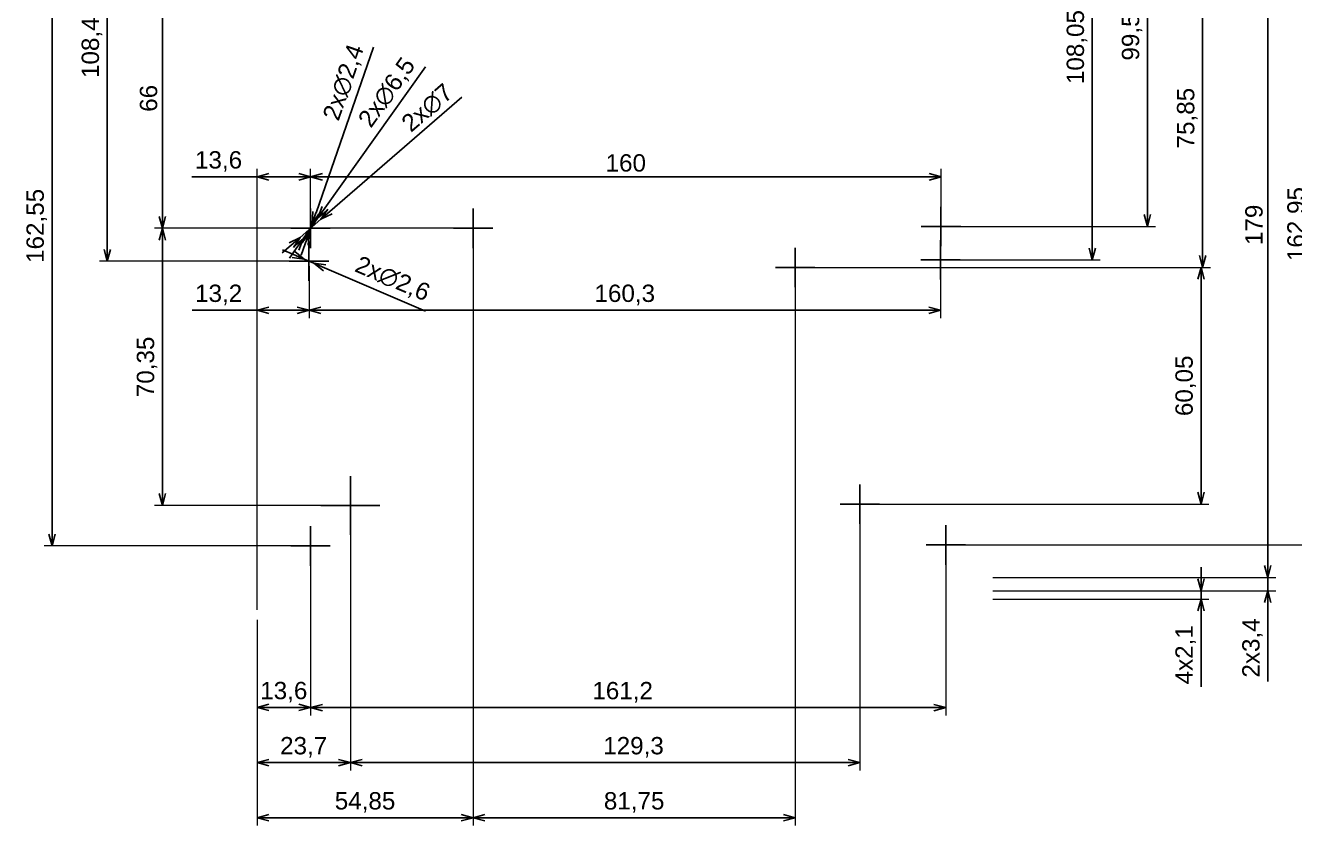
# Paper-space layout 'Base' of a CAD drawing. Header units: millimetres. Extents: x 0 to 413, y 1 to 290.
# Drawn here: x 112.3 to 273.3, y 98.4 to 200 of the extents above; entities that cross this region are included whole.
import ezdxf

# ---------------------------------------------------------------- set-up
doc = ezdxf.new("R2010")
doc.units = ezdxf.units.MM
doc.linetypes.add('AM_ISO08W050x2', pattern=[9, 6, -0.75, 1.5, -0.75])
doc.layers.add('MD_Annotation', color=7, linetype='Continuous', lineweight=25)
doc.styles.get("Standard").update_dxf_attribs({"font": 'arial.ttf'})
doc.dimstyles.new('ISO-25', dxfattribs={"dimtxt": 2.2, "dimasz": 1.5, "dimexe": 1, "dimexo": 0.625, "dimtad": 1, "dimrnd": 0.05, "dimtxsty": 'Standard', "dimblk": 'OPEN30', "dimcen": 2.5, "dimadec": 0, "dimazin": 0, "dimtfac": 1, "dimtmove": 0, "dimatfit": 3, "dimfxl": 1, "dimlwe": 18, "dimarcsym": 0})

# ---------------------------------------------------------------- blocks, each defined once
blk = doc.blocks.new('_Open30')
at = {"color": 0, "linetype": 'ByBlock', "lineweight": -2}
for p, q in [((-1, 0.27), (0, 0)), ((0, 0), (-1, -0.27)), ((0, 0), (-1, 0))]:
    blk.add_line(p, q, dxfattribs=at)
blk = doc.blocks.new('*D81')
at = {"layer": 'Defpoints', "color": 0, "transparency": 16777216}
for p in [(228.9, 215.5), (229.05, 134.02), (275.65, 134.02)]:
    blk.add_point(p, dxfattribs=at)
at = {"layer": 'MD_Annotation', "color": 0, "lineweight": 18, "transparency": 16777216}
for p, q in [((229.52, 215.5), (256.5, 215.5)), ((263.52, 215.5), (276.65, 215.5)), ((229.67, 134.02), (276.65, 134.02))]:
    blk.add_line(p, q, dxfattribs=at)
at = {"layer": 'MD_Annotation', "color": 0, "lineweight": -2, "transparency": 16777216}
blk.add_line((275.65, 214), (275.65, 135.52), dxfattribs=at)
at = {"layer": 'MD_Annotation', "color": 0, "lineweight": -2, "transparency": 16777216, "xscale": 1.5, "yscale": 1.5, "zscale": 1.5}
for p, rotation in [((275.65, 215.5), 90), ((275.65, 134.02), 270)]:
    blk.add_blockref('_Open30', p, dxfattribs=dict(at, rotation=rotation))
at = {"layer": 'MD_Annotation', "color": 0, "transparency": 16777216, "insert": (273.7, 174.76), "char_height": 2.2, "attachment_point": 5, "rotation": 90}
blk.add_mtext('162,95', dxfattribs=at)
blk = doc.blocks.new('*D86')
at = {"layer": 'Defpoints', "color": 0, "transparency": 16777216}
for p in [(148.45, 133.9), (229.05, 134.02), (229.05, 113.38)]:
    blk.add_point(p, dxfattribs=at)
at = {"layer": 'MD_Annotation', "color": 0, "lineweight": 18, "transparency": 16777216}
for p, q in [((148.45, 133.27), (148.45, 112.38)), ((229.05, 133.4), (229.05, 112.38))]:
    blk.add_line(p, q, dxfattribs=at)
at = {"layer": 'MD_Annotation', "color": 0, "lineweight": -2, "transparency": 16777216}
blk.add_line((149.95, 113.38), (227.55, 113.38), dxfattribs=at)
at = {"layer": 'MD_Annotation', "color": 0, "lineweight": -2, "transparency": 16777216, "xscale": 1.5, "yscale": 1.5, "zscale": 1.5, "rotation": 180}
blk.add_blockref('_Open30', (148.45, 113.38), dxfattribs=at)
at = {"layer": 'MD_Annotation', "color": 0, "lineweight": -2, "transparency": 16777216, "xscale": 1.5, "yscale": 1.5, "zscale": 1.5}
blk.add_blockref('_Open30', (229.05, 113.38), dxfattribs=at)
at = {"layer": 'MD_Annotation', "color": 0, "transparency": 16777216, "insert": (188.05, 115.33), "char_height": 2.2, "attachment_point": 5}
blk.add_mtext('161,2', dxfattribs=at)
blk = doc.blocks.new('*D93')
at = {"layer": 'Defpoints', "color": 0, "transparency": 16777216}
for p in [(153.32, 207.22), (129.65, 174.22), (169.07, 174.22)]:
    blk.add_point(p, dxfattribs=at)
at = {"layer": 'MD_Annotation', "color": 0, "lineweight": 18, "transparency": 16777216}
for p, q in [((152.7, 207.22), (128.65, 207.22)), ((168.45, 174.22), (128.65, 174.22))]:
    blk.add_line(p, q, dxfattribs=at)
at = {"layer": 'MD_Annotation', "color": 0, "lineweight": -2, "transparency": 16777216}
blk.add_line((129.65, 205.72), (129.65, 175.72), dxfattribs=at)
at = {"layer": 'MD_Annotation', "color": 0, "lineweight": -2, "transparency": 16777216, "xscale": 1.5, "yscale": 1.5, "zscale": 1.5}
for p, rotation in [((129.65, 207.22), 90), ((129.65, 174.22), 270)]:
    blk.add_blockref('_Open30', p, dxfattribs=dict(at, rotation=rotation))
at = {"layer": 'MD_Annotation', "color": 0, "transparency": 16777216, "insert": (127.9, 190.72), "char_height": 2.2, "attachment_point": 5, "rotation": 90}
blk.add_mtext('66', dxfattribs=at)
blk = doc.blocks.new('*D94')
at = {"layer": 'Defpoints', "color": 0, "transparency": 16777216}
for p in [(169.07, 174.22), (129.65, 139.05), (153.5, 139.05)]:
    blk.add_point(p, dxfattribs=at)
at = {"layer": 'MD_Annotation', "color": 0, "lineweight": 18, "transparency": 16777216}
for p, q in [((168.45, 174.22), (128.65, 174.22)), ((152.87, 139.05), (128.65, 139.05))]:
    blk.add_line(p, q, dxfattribs=at)
at = {"layer": 'MD_Annotation', "color": 0, "lineweight": -2, "transparency": 16777216}
blk.add_line((129.65, 172.72), (129.65, 140.55), dxfattribs=at)
at = {"layer": 'MD_Annotation', "color": 0, "lineweight": -2, "transparency": 16777216, "xscale": 1.5, "yscale": 1.5, "zscale": 1.5}
for p, rotation in [((129.65, 174.22), 90), ((129.65, 139.05), 270)]:
    blk.add_blockref('_Open30', p, dxfattribs=dict(at, rotation=rotation))
at = {"layer": 'MD_Annotation', "color": 0, "transparency": 16777216, "insert": (127.7, 156.63), "char_height": 2.2, "attachment_point": 5, "rotation": 90}
blk.add_mtext('70,35', dxfattribs=at)
blk = doc.blocks.new('*D96')
at = {"layer": 'Defpoints', "color": 0, "transparency": 16777216}
for p in [(218.15, 207.17), (209.95, 169.25), (261.65, 169.25)]:
    blk.add_point(p, dxfattribs=at)
at = {"layer": 'MD_Annotation', "color": 0, "lineweight": 18, "transparency": 16777216}
for p, q in [((218.77, 207.17), (262.65, 207.17)), ((210.57, 169.25), (262.65, 169.25))]:
    blk.add_line(p, q, dxfattribs=at)
at = {"layer": 'MD_Annotation', "color": 0, "lineweight": -2, "transparency": 16777216}
blk.add_line((261.65, 205.67), (261.65, 170.75), dxfattribs=at)
at = {"layer": 'MD_Annotation', "color": 0, "lineweight": -2, "transparency": 16777216, "xscale": 1.5, "yscale": 1.5, "zscale": 1.5}
for p, rotation in [((261.65, 207.17), 90), ((261.65, 169.25), 270)]:
    blk.add_blockref('_Open30', p, dxfattribs=dict(at, rotation=rotation))
at = {"layer": 'MD_Annotation', "color": 0, "transparency": 16777216, "insert": (259.7, 188.21), "char_height": 2.2, "attachment_point": 5, "rotation": 90}
blk.add_mtext('75,85', dxfattribs=at)
blk = doc.blocks.new('*D97')
at = {"layer": 'Defpoints', "color": 0, "transparency": 16777216}
for p in [(209.95, 169.25), (218.15, 139.22), (261.45, 139.22)]:
    blk.add_point(p, dxfattribs=at)
at = {"layer": 'MD_Annotation', "color": 0, "lineweight": 18, "transparency": 16777216}
for p, q in [((210.57, 169.25), (262.45, 169.25)), ((218.77, 139.22), (262.45, 139.22))]:
    blk.add_line(p, q, dxfattribs=at)
at = {"layer": 'MD_Annotation', "color": 0, "lineweight": -2, "transparency": 16777216}
blk.add_line((261.45, 167.75), (261.45, 140.72), dxfattribs=at)
at = {"layer": 'MD_Annotation', "color": 0, "lineweight": -2, "transparency": 16777216, "xscale": 1.5, "yscale": 1.5, "zscale": 1.5}
for p, rotation in [((261.45, 169.25), 90), ((261.45, 139.22), 270)]:
    blk.add_blockref('_Open30', p, dxfattribs=dict(at, rotation=rotation))
at = {"layer": 'MD_Annotation', "color": 0, "transparency": 16777216, "insert": (259.5, 154.23), "char_height": 2.2, "attachment_point": 5, "rotation": 90}
blk.add_mtext('60,05', dxfattribs=at)
blk = doc.blocks.new('*D100')
at = {"layer": 'Defpoints', "color": 0, "transparency": 16777216}
for p in [(153.5, 139.05), (141.65, 125.15), (153.5, 106.4)]:
    blk.add_point(p, dxfattribs=at)
at = {"layer": 'MD_Annotation', "color": 0, "lineweight": 18, "transparency": 16777216}
for p, q in [((153.5, 138.42), (153.5, 105.4)), ((141.65, 124.52), (141.65, 105.4))]:
    blk.add_line(p, q, dxfattribs=at)
at = {"layer": 'MD_Annotation', "color": 0, "lineweight": -2, "transparency": 16777216}
blk.add_line((143.15, 106.4), (152, 106.4), dxfattribs=at)
at = {"layer": 'MD_Annotation', "color": 0, "lineweight": -2, "transparency": 16777216, "xscale": 1.5, "yscale": 1.5, "zscale": 1.5, "rotation": 180}
blk.add_blockref('_Open30', (141.65, 106.4), dxfattribs=at)
at = {"layer": 'MD_Annotation', "color": 0, "lineweight": -2, "transparency": 16777216, "xscale": 1.5, "yscale": 1.5, "zscale": 1.5}
blk.add_blockref('_Open30', (153.5, 106.4), dxfattribs=at)
at = {"layer": 'MD_Annotation', "color": 0, "transparency": 16777216, "insert": (147.57, 108.34), "char_height": 2.2, "attachment_point": 5}
blk.add_mtext('23,7', dxfattribs=at)
blk = doc.blocks.new('*D101')
at = {"layer": 'Defpoints', "color": 0, "transparency": 16777216}
for p in [(153.5, 139.05), (218.15, 139.22), (218.15, 106.4)]:
    blk.add_point(p, dxfattribs=at)
at = {"layer": 'MD_Annotation', "color": 0, "lineweight": 18, "transparency": 16777216}
for p, q in [((218.15, 138.6), (218.15, 105.4)), ((153.5, 138.42), (153.5, 105.4))]:
    blk.add_line(p, q, dxfattribs=at)
at = {"layer": 'MD_Annotation', "color": 0, "lineweight": -2, "transparency": 16777216}
blk.add_line((155, 106.4), (216.65, 106.4), dxfattribs=at)
at = {"layer": 'MD_Annotation', "color": 0, "lineweight": -2, "transparency": 16777216, "xscale": 1.5, "yscale": 1.5, "zscale": 1.5, "rotation": 180}
blk.add_blockref('_Open30', (153.5, 106.4), dxfattribs=at)
at = {"layer": 'MD_Annotation', "color": 0, "lineweight": -2, "transparency": 16777216, "xscale": 1.5, "yscale": 1.5, "zscale": 1.5}
blk.add_blockref('_Open30', (218.15, 106.4), dxfattribs=at)
at = {"layer": 'MD_Annotation', "color": 0, "transparency": 16777216, "insert": (189.43, 108.34), "char_height": 2.2, "attachment_point": 5}
blk.add_mtext('129,3', dxfattribs=at)
blk = doc.blocks.new('*D102')
at = {"layer": 'Defpoints', "color": 0, "transparency": 16777216}
for p in [(169.07, 174.22), (141.65, 125.15), (169.07, 99.4)]:
    blk.add_point(p, dxfattribs=at)
at = {"layer": 'MD_Annotation', "color": 0, "lineweight": 18, "transparency": 16777216}
for p, q in [((169.07, 173.6), (169.07, 98.4)), ((141.65, 124.52), (141.65, 98.4))]:
    blk.add_line(p, q, dxfattribs=at)
at = {"layer": 'MD_Annotation', "color": 0, "lineweight": -2, "transparency": 16777216}
blk.add_line((143.15, 99.4), (167.57, 99.4), dxfattribs=at)
at = {"layer": 'MD_Annotation', "color": 0, "lineweight": -2, "transparency": 16777216, "xscale": 1.5, "yscale": 1.5, "zscale": 1.5, "rotation": 180}
blk.add_blockref('_Open30', (141.65, 99.4), dxfattribs=at)
at = {"layer": 'MD_Annotation', "color": 0, "lineweight": -2, "transparency": 16777216, "xscale": 1.5, "yscale": 1.5, "zscale": 1.5}
blk.add_blockref('_Open30', (169.07, 99.4), dxfattribs=at)
at = {"layer": 'MD_Annotation', "color": 0, "transparency": 16777216, "insert": (155.36, 101.34), "char_height": 2.2, "attachment_point": 5}
blk.add_mtext('54,85', dxfattribs=at)
blk = doc.blocks.new('*D103')
at = {"layer": 'Defpoints', "color": 0, "transparency": 16777216}
for p in [(169.07, 174.22), (209.95, 169.25), (209.95, 99.4)]:
    blk.add_point(p, dxfattribs=at)
at = {"layer": 'MD_Annotation', "color": 0, "lineweight": 18, "transparency": 16777216}
for p, q in [((169.07, 173.6), (169.07, 98.4)), ((209.95, 168.62), (209.95, 98.4))]:
    blk.add_line(p, q, dxfattribs=at)
at = {"layer": 'MD_Annotation', "color": 0, "lineweight": -2, "transparency": 16777216}
blk.add_line((170.57, 99.4), (208.45, 99.4), dxfattribs=at)
at = {"layer": 'MD_Annotation', "color": 0, "lineweight": -2, "transparency": 16777216, "xscale": 1.5, "yscale": 1.5, "zscale": 1.5, "rotation": 180}
blk.add_blockref('_Open30', (169.07, 99.4), dxfattribs=at)
at = {"layer": 'MD_Annotation', "color": 0, "lineweight": -2, "transparency": 16777216, "xscale": 1.5, "yscale": 1.5, "zscale": 1.5}
blk.add_blockref('_Open30', (209.95, 99.4), dxfattribs=at)
at = {"layer": 'MD_Annotation', "color": 0, "transparency": 16777216, "insert": (189.51, 101.34), "char_height": 2.2, "attachment_point": 5}
blk.add_mtext('81,75', dxfattribs=at)
blk = doc.blocks.new('*D104')
at = {"layer": 'Defpoints', "color": 0, "transparency": 16777216}
for p in [(148.45, 180.76), (148.45, 174.22), (141.65, 125.15)]:
    blk.add_point(p, dxfattribs=at)
at = {"layer": 'MD_Annotation', "color": 0, "lineweight": -2, "transparency": 16777216}
for p, q in [((141.65, 180.76), (133.39, 180.76)), ((146.95, 180.76), (143.15, 180.76))]:
    blk.add_line(p, q, dxfattribs=at)
at = {"layer": 'MD_Annotation', "color": 0, "lineweight": 18, "transparency": 16777216}
for p, q in [((141.65, 125.77), (141.65, 181.76)), ((148.45, 174.85), (148.45, 181.76))]:
    blk.add_line(p, q, dxfattribs=at)
at = {"layer": 'MD_Annotation', "color": 0, "lineweight": -2, "transparency": 16777216, "xscale": 1.5, "yscale": 1.5, "zscale": 1.5, "rotation": 180}
blk.add_blockref('_Open30', (141.65, 180.76), dxfattribs=at)
at = {"layer": 'MD_Annotation', "color": 0, "lineweight": -2, "transparency": 16777216, "xscale": 1.5, "yscale": 1.5, "zscale": 1.5}
blk.add_blockref('_Open30', (148.45, 180.76), dxfattribs=at)
at = {"layer": 'MD_Annotation', "color": 0, "transparency": 16777216, "insert": (136.77, 182.71), "char_height": 2.2, "attachment_point": 5}
blk.add_mtext('13,6', dxfattribs=at)
blk = doc.blocks.new('*D105')
at = {"layer": 'Defpoints', "color": 0, "transparency": 16777216}
for p in [(148.25, 170.05), (148.25, 163.82), (141.65, 125.15)]:
    blk.add_point(p, dxfattribs=at)
at = {"layer": 'MD_Annotation', "color": 0, "lineweight": 18, "transparency": 16777216}
for p, q in [((148.25, 169.43), (148.25, 162.82)), ((141.65, 125.77), (141.65, 164.82))]:
    blk.add_line(p, q, dxfattribs=at)
at = {"layer": 'MD_Annotation', "color": 0, "lineweight": -2, "transparency": 16777216}
for p, q in [((141.65, 163.82), (133.41, 163.82)), ((146.75, 163.82), (143.15, 163.82))]:
    blk.add_line(p, q, dxfattribs=at)
at = {"layer": 'MD_Annotation', "color": 0, "lineweight": -2, "transparency": 16777216, "xscale": 1.5, "yscale": 1.5, "zscale": 1.5, "rotation": 180}
blk.add_blockref('_Open30', (141.65, 163.82), dxfattribs=at)
at = {"layer": 'MD_Annotation', "color": 0, "lineweight": -2, "transparency": 16777216, "xscale": 1.5, "yscale": 1.5, "zscale": 1.5}
blk.add_blockref('_Open30', (148.25, 163.82), dxfattribs=at)
at = {"layer": 'MD_Annotation', "color": 0, "transparency": 16777216, "insert": (136.78, 165.77), "char_height": 2.2, "attachment_point": 5}
blk.add_mtext('13,2', dxfattribs=at)
blk = doc.blocks.new('*D106')
at = {"layer": 'Defpoints', "color": 0, "transparency": 16777216}
for p in [(148.25, 170.05), (228.4, 170.22), (228.4, 163.82)]:
    blk.add_point(p, dxfattribs=at)
at = {"layer": 'MD_Annotation', "color": 0, "lineweight": 18, "transparency": 16777216}
for p, q in [((148.25, 169.43), (148.25, 162.82)), ((228.4, 169.6), (228.4, 162.82))]:
    blk.add_line(p, q, dxfattribs=at)
at = {"layer": 'MD_Annotation', "color": 0, "lineweight": -2, "transparency": 16777216}
blk.add_line((149.75, 163.82), (226.9, 163.82), dxfattribs=at)
at = {"layer": 'MD_Annotation', "color": 0, "lineweight": -2, "transparency": 16777216, "xscale": 1.5, "yscale": 1.5, "zscale": 1.5, "rotation": 180}
blk.add_blockref('_Open30', (148.25, 163.82), dxfattribs=at)
at = {"layer": 'MD_Annotation', "color": 0, "lineweight": -2, "transparency": 16777216, "xscale": 1.5, "yscale": 1.5, "zscale": 1.5}
blk.add_blockref('_Open30', (228.4, 163.82), dxfattribs=at)
at = {"layer": 'MD_Annotation', "color": 0, "transparency": 16777216, "insert": (188.32, 165.77), "char_height": 2.2, "attachment_point": 5}
blk.add_mtext('160,3', dxfattribs=at)
blk = doc.blocks.new('*D116')
at = {"layer": 'Defpoints', "color": 0, "transparency": 16777216}
for p in [(148.64, 174.79), (148.25, 173.65)]:
    blk.add_point(p, dxfattribs=at)
at = {"layer": 'MD_Annotation', "color": 0, "lineweight": -2, "transparency": 16777216}
for p, q in [((156.44, 197.21), (149.14, 176.2)), ((148.25, 173.65), (148.64, 174.79)), ((147.76, 172.24), (147.27, 170.82))]:
    blk.add_line(p, q, dxfattribs=at)
at = {"layer": 'MD_Annotation', "color": 0, "lineweight": -2, "transparency": 16777216, "xscale": 1.5, "yscale": 1.5, "zscale": 1.5}
for p, rotation in [((148.64, 174.79), 250.8330509184412), ((148.25, 173.65), 70.83305091844115)]:
    blk.add_blockref('_Open30', p, dxfattribs=dict(at, rotation=rotation))
at = {"layer": 'MD_Annotation', "color": 0, "transparency": 16777216, "insert": (152.77, 192.71), "char_height": 2.2, "attachment_point": 5, "rotation": 70.8331}
blk.add_mtext('2x∅2,4', dxfattribs=at)
blk = doc.blocks.new('*D117')
at = {"layer": 'Defpoints', "color": 0, "transparency": 16777216}
for p in [(149.39, 175.54), (147.51, 172.9)]:
    blk.add_point(p, dxfattribs=at)
at = {"layer": 'MD_Annotation', "color": 0, "lineweight": -2, "transparency": 16777216}
for p, q in [((163.03, 194.71), (150.26, 176.77)), ((147.51, 172.9), (149.39, 175.54)), ((146.64, 171.67), (145.77, 170.45))]:
    blk.add_line(p, q, dxfattribs=at)
at = {"layer": 'MD_Annotation', "color": 0, "lineweight": -2, "transparency": 16777216, "xscale": 1.5, "yscale": 1.5, "zscale": 1.5}
for p, rotation in [((149.39, 175.54), 234.5641097304331), ((147.51, 172.9), 54.56410973043305)]:
    blk.add_blockref('_Open30', p, dxfattribs=dict(at, rotation=rotation))
at = {"layer": 'MD_Annotation', "color": 0, "transparency": 16777216, "insert": (158.24, 191.4), "char_height": 2.2, "attachment_point": 5, "rotation": 54.5641}
blk.add_mtext('2x∅6,5', dxfattribs=at)
blk = doc.blocks.new('*D118')
at = {"layer": 'Defpoints', "color": 0, "transparency": 16777216}
for p in [(149.77, 175.37), (147.13, 173.07)]:
    blk.add_point(p, dxfattribs=at)
at = {"layer": 'MD_Annotation', "color": 0, "lineweight": -2, "transparency": 16777216}
for p, q in [((167.63, 190.88), (150.9, 176.35)), ((147.13, 173.07), (149.77, 175.37)), ((145.99, 172.09), (144.86, 171.11))]:
    blk.add_line(p, q, dxfattribs=at)
at = {"layer": 'MD_Annotation', "color": 0, "lineweight": -2, "transparency": 16777216, "xscale": 1.5, "yscale": 1.5, "zscale": 1.5}
for p, rotation in [((149.77, 175.37), 220.9789425977524), ((147.13, 173.07), 40.97894259775236)]:
    blk.add_blockref('_Open30', p, dxfattribs=dict(at, rotation=rotation))
at = {"layer": 'MD_Annotation', "color": 0, "transparency": 16777216, "insert": (163.28, 189.5), "char_height": 2.2, "attachment_point": 5, "rotation": 40.9789}
blk.add_mtext('2x∅7', dxfattribs=at)
blk = doc.blocks.new('*D119')
at = {"layer": 'Defpoints', "color": 0, "transparency": 16777216}
for p in [(147.65, 170.31), (148.85, 169.8)]:
    blk.add_point(p, dxfattribs=at)
at = {"layer": 'MD_Annotation', "color": 0, "lineweight": -2, "transparency": 16777216}
for p, q in [((146.27, 170.9), (144.89, 171.49)), ((147.65, 170.31), (148.85, 169.8)), ((163.05, 163.72), (150.22, 169.21))]:
    blk.add_line(p, q, dxfattribs=at)
at = {"layer": 'MD_Annotation', "color": 0, "lineweight": -2, "transparency": 16777216, "xscale": 1.5, "yscale": 1.5, "zscale": 1.5}
for p, rotation in [((147.65, 170.31), 336.8617910608805), ((148.85, 169.8), 156.8617910608805)]:
    blk.add_blockref('_Open30', p, dxfattribs=dict(at, rotation=rotation))
at = {"layer": 'MD_Annotation', "color": 0, "transparency": 16777216, "insert": (158.81, 167.69), "char_height": 2.2, "attachment_point": 5, "rotation": 336.8618}
blk.add_mtext('2x∅2,6', dxfattribs=at)
blk = doc.blocks.new('*D122')
at = {"layer": 'Defpoints', "color": 0, "transparency": 16777216}
for p in [(235.65, 224.25), (228.45, 174.47), (254.65, 174.47)]:
    blk.add_point(p, dxfattribs=at)
at = {"layer": 'MD_Annotation', "color": 0, "lineweight": 18, "transparency": 16777216}
for p, q in [((236.27, 224.25), (255.65, 224.25)), ((229.07, 174.47), (255.65, 174.47))]:
    blk.add_line(p, q, dxfattribs=at)
at = {"layer": 'MD_Annotation', "color": 0, "lineweight": -2, "transparency": 16777216}
blk.add_line((254.65, 222.75), (254.65, 175.97), dxfattribs=at)
at = {"layer": 'MD_Annotation', "color": 0, "lineweight": -2, "transparency": 16777216, "xscale": 1.5, "yscale": 1.5, "zscale": 1.5}
for p, rotation in [((254.65, 224.25), 90), ((254.65, 174.47), 270)]:
    blk.add_blockref('_Open30', p, dxfattribs=dict(at, rotation=rotation))
at = {"layer": 'MD_Annotation', "color": 0, "transparency": 16777216, "insert": (252.7, 199.36), "char_height": 2.2, "attachment_point": 5, "rotation": 90}
blk.add_mtext('99,55', dxfattribs=at)
blk = doc.blocks.new('*D123')
at = {"layer": 'Defpoints', "color": 0, "transparency": 16777216}
for p in [(235.65, 224.25), (228.4, 170.22), (247.65, 170.22)]:
    blk.add_point(p, dxfattribs=at)
at = {"layer": 'MD_Annotation', "color": 0, "lineweight": 18, "transparency": 16777216}
for p, q in [((236.27, 224.25), (248.65, 224.25)), ((229.02, 170.22), (248.65, 170.22))]:
    blk.add_line(p, q, dxfattribs=at)
at = {"layer": 'MD_Annotation', "color": 0, "lineweight": -2, "transparency": 16777216}
blk.add_line((247.65, 222.75), (247.65, 171.72), dxfattribs=at)
at = {"layer": 'MD_Annotation', "color": 0, "lineweight": -2, "transparency": 16777216, "xscale": 1.5, "yscale": 1.5, "zscale": 1.5}
for p, rotation in [((247.65, 224.25), 90), ((247.65, 170.22), 270)]:
    blk.add_blockref('_Open30', p, dxfattribs=dict(at, rotation=rotation))
at = {"layer": 'MD_Annotation', "color": 0, "transparency": 16777216, "insert": (245.7, 197.23), "char_height": 2.2, "attachment_point": 5, "rotation": 90}
blk.add_mtext('108,05', dxfattribs=at)
blk = doc.blocks.new('*D124')
at = {"layer": 'Defpoints', "color": 0, "transparency": 16777216}
for p in [(141.65, 224.25), (122.65, 170.05), (148.25, 170.05)]:
    blk.add_point(p, dxfattribs=at)
at = {"layer": 'MD_Annotation', "color": 0, "lineweight": 18, "transparency": 16777216}
for p, q in [((141.02, 224.25), (121.65, 224.25)), ((147.62, 170.05), (121.65, 170.05))]:
    blk.add_line(p, q, dxfattribs=at)
at = {"layer": 'MD_Annotation', "color": 0, "lineweight": -2, "transparency": 16777216}
blk.add_line((122.65, 222.75), (122.65, 171.55), dxfattribs=at)
at = {"layer": 'MD_Annotation', "color": 0, "lineweight": -2, "transparency": 16777216, "xscale": 1.5, "yscale": 1.5, "zscale": 1.5}
for p, rotation in [((122.65, 224.25), 90), ((122.65, 170.05), 270)]:
    blk.add_blockref('_Open30', p, dxfattribs=dict(at, rotation=rotation))
at = {"layer": 'MD_Annotation', "color": 0, "transparency": 16777216, "insert": (120.7, 197.15), "char_height": 2.2, "attachment_point": 5, "rotation": 90}
blk.add_mtext('108,4', dxfattribs=at)
blk = doc.blocks.new('*D149')
at = {"layer": 'Defpoints', "color": 0, "transparency": 16777216}
for p in [(148.45, 133.9), (141.65, 125.15), (141.65, 113.4)]:
    blk.add_point(p, dxfattribs=at)
at = {"layer": 'MD_Annotation', "color": 0, "lineweight": 18, "transparency": 16777216}
for p, q in [((148.45, 133.27), (148.45, 112.4)), ((141.65, 124.52), (141.65, 112.4))]:
    blk.add_line(p, q, dxfattribs=at)
at = {"layer": 'MD_Annotation', "color": 0, "lineweight": -2, "transparency": 16777216}
blk.add_line((146.95, 113.4), (143.15, 113.4), dxfattribs=at)
at = {"layer": 'MD_Annotation', "color": 0, "lineweight": -2, "transparency": 16777216, "xscale": 1.5, "yscale": 1.5, "zscale": 1.5, "rotation": 180}
blk.add_blockref('_Open30', (141.65, 113.4), dxfattribs=at)
at = {"layer": 'MD_Annotation', "color": 0, "lineweight": -2, "transparency": 16777216, "xscale": 1.5, "yscale": 1.5, "zscale": 1.5}
blk.add_blockref('_Open30', (148.45, 113.4), dxfattribs=at)
at = {"layer": 'MD_Annotation', "color": 0, "transparency": 16777216, "insert": (145.05, 115.34), "char_height": 2.2, "attachment_point": 5}
blk.add_mtext('13,6', dxfattribs=at)
blk = doc.blocks.new('*D192')
at = {"layer": 'Defpoints', "color": 0, "transparency": 16777216}
for p in [(228.45, 180.76), (148.45, 174.22), (228.45, 174.47)]:
    blk.add_point(p, dxfattribs=at)
at = {"layer": 'MD_Annotation', "color": 0, "lineweight": 18, "transparency": 16777216}
for p, q in [((148.45, 174.85), (148.45, 181.76)), ((228.45, 175.1), (228.45, 181.76))]:
    blk.add_line(p, q, dxfattribs=at)
at = {"layer": 'MD_Annotation', "color": 0, "lineweight": -2, "transparency": 16777216}
blk.add_line((149.95, 180.76), (226.95, 180.76), dxfattribs=at)
at = {"layer": 'MD_Annotation', "color": 0, "lineweight": -2, "transparency": 16777216, "xscale": 1.5, "yscale": 1.5, "zscale": 1.5, "rotation": 180}
blk.add_blockref('_Open30', (148.45, 180.76), dxfattribs=at)
at = {"layer": 'MD_Annotation', "color": 0, "lineweight": -2, "transparency": 16777216, "xscale": 1.5, "yscale": 1.5, "zscale": 1.5}
blk.add_blockref('_Open30', (228.45, 180.76), dxfattribs=at)
at = {"layer": 'MD_Annotation', "color": 0, "transparency": 16777216, "insert": (188.45, 182.51), "char_height": 2.2, "attachment_point": 5}
blk.add_mtext('160', dxfattribs=at)
blk = doc.blocks.new('*D202')
at = {"layer": 'Defpoints', "color": 0, "transparency": 16777216}
for p in [(234.45, 219.41), (234.41, 129.91), (269.92, 129.91)]:
    blk.add_point(p, dxfattribs=at)
at = {"layer": 'MD_Annotation', "color": 0, "lineweight": 18, "transparency": 16777216}
for p, q in [((235.07, 219.41), (256.5, 219.41)), ((263.52, 219.41), (270.92, 219.41)), ((235.04, 129.91), (270.92, 129.91))]:
    blk.add_line(p, q, dxfattribs=at)
at = {"layer": 'MD_Annotation', "color": 0, "lineweight": -2, "transparency": 16777216}
blk.add_line((269.92, 217.91), (269.92, 131.41), dxfattribs=at)
at = {"layer": 'MD_Annotation', "color": 0, "lineweight": -2, "transparency": 16777216, "xscale": 1.5, "yscale": 1.5, "zscale": 1.5}
for p, rotation in [((269.92, 219.41), 90), ((269.92, 129.91), 270)]:
    blk.add_blockref('_Open30', p, dxfattribs=dict(at, rotation=rotation))
at = {"layer": 'MD_Annotation', "color": 0, "transparency": 16777216, "insert": (268.18, 174.66), "char_height": 2.2, "attachment_point": 5, "rotation": 90}
blk.add_mtext('179', dxfattribs=at)
blk = doc.blocks.new('*D204')
at = {"layer": 'Defpoints', "color": 0, "transparency": 16777216}
for p in [(234.41, 129.91), (234.41, 128.21), (269.92, 128.21)]:
    blk.add_point(p, dxfattribs=at)
at = {"layer": 'MD_Annotation', "color": 0, "lineweight": -2, "transparency": 16777216}
for p, q in [((269.92, 131.41), (269.92, 132.91)), ((269.92, 129.91), (269.92, 128.21)), ((269.92, 126.71), (269.92, 116.68))]:
    blk.add_line(p, q, dxfattribs=at)
at = {"layer": 'MD_Annotation', "color": 0, "lineweight": 18, "transparency": 16777216}
for p, q in [((235.04, 129.91), (270.92, 129.91)), ((235.04, 128.21), (270.92, 128.21))]:
    blk.add_line(p, q, dxfattribs=at)
at = {"layer": 'MD_Annotation', "color": 0, "lineweight": -2, "transparency": 16777216, "xscale": 1.5, "yscale": 1.5, "zscale": 1.5}
for p, rotation in [((269.92, 129.91), 270), ((269.92, 128.21), 90)]:
    blk.add_blockref('_Open30', p, dxfattribs=dict(at, rotation=rotation))
at = {"layer": 'MD_Annotation', "color": 0, "transparency": 16777216, "insert": (267.98, 120.95), "char_height": 2.2, "attachment_point": 5, "rotation": 90}
blk.add_mtext('2x3,4', dxfattribs=at)
blk = doc.blocks.new('*D205')
at = {"layer": 'Defpoints', "color": 0, "transparency": 16777216}
for p in [(234.41, 128.21), (234.41, 127.16), (261.45, 127.16)]:
    blk.add_point(p, dxfattribs=at)
at = {"layer": 'MD_Annotation', "color": 0, "lineweight": -2, "transparency": 16777216}
for p, q in [((261.45, 129.71), (261.45, 131.21)), ((261.45, 128.21), (261.45, 127.16)), ((261.45, 125.66), (261.45, 116))]:
    blk.add_line(p, q, dxfattribs=at)
at = {"layer": 'MD_Annotation', "color": 0, "lineweight": 18, "transparency": 16777216}
for p, q in [((235.04, 128.21), (262.45, 128.21)), ((235.04, 127.16), (262.45, 127.16))]:
    blk.add_line(p, q, dxfattribs=at)
at = {"layer": 'MD_Annotation', "color": 0, "lineweight": -2, "transparency": 16777216, "xscale": 1.5, "yscale": 1.5, "zscale": 1.5}
for p, rotation in [((261.45, 128.21), 270), ((261.45, 127.16), 90)]:
    blk.add_blockref('_Open30', p, dxfattribs=dict(at, rotation=rotation))
at = {"layer": 'MD_Annotation', "color": 0, "transparency": 16777216, "insert": (259.5, 120.08), "char_height": 2.2, "attachment_point": 5, "rotation": 90}
blk.add_mtext('4x2,1', dxfattribs=at)
blk = doc.blocks.new('*D206')
at = {"layer": 'Defpoints', "color": 0, "transparency": 16777216}
for p in [(148.65, 215.17), (115.65, 133.9), (148.45, 133.9)]:
    blk.add_point(p, dxfattribs=at)
at = {"layer": 'MD_Annotation', "color": 0, "lineweight": 18, "transparency": 16777216}
for p, q in [((124.5, 215.17), (114.65, 215.17)), ((148.02, 215.17), (131.52, 215.17)), ((147.82, 133.9), (114.65, 133.9))]:
    blk.add_line(p, q, dxfattribs=at)
at = {"layer": 'MD_Annotation', "color": 0, "lineweight": -2, "transparency": 16777216}
blk.add_line((115.65, 213.67), (115.65, 135.4), dxfattribs=at)
at = {"layer": 'MD_Annotation', "color": 0, "lineweight": -2, "transparency": 16777216, "xscale": 1.5, "yscale": 1.5, "zscale": 1.5}
for p, rotation in [((115.65, 215.17), 90), ((115.65, 133.9), 270)]:
    blk.add_blockref('_Open30', p, dxfattribs=dict(at, rotation=rotation))
at = {"layer": 'MD_Annotation', "color": 0, "transparency": 16777216, "insert": (113.7, 174.53), "char_height": 2.2, "attachment_point": 5, "rotation": 90}
blk.add_mtext('162,55', dxfattribs=at)

psp = doc.layouts.new('Base')

# ---------------------------------------------------------------- linework, layer by layer
at = {"layer": 'MD_Annotation'}
for p, q in [((148.4475, 171.7202), (148.4475, 176.7202)), ((169.0725, 171.7202), (169.0725, 176.7202)), ((228.4475, 171.9701), (228.4475, 176.9701)), ((145.9475, 174.2202), (150.9475, 174.2202)), ((166.5725, 174.2202), (171.5725, 174.2202)), ((225.9475, 174.4701), (230.9475, 174.4701)), ((148.2475, 167.5512), (148.2475, 172.5512)), ((228.3975, 167.7201), (228.3975, 172.7201)), ((209.9475, 166.7451), (209.9475, 171.7451)), ((145.7475, 170.0512), (150.7475, 170.0512)), ((207.4475, 169.2451), (212.4475, 169.2451)), ((225.8975, 170.2201), (230.8975, 170.2201)), ((218.1475, 136.7202), (218.1475, 141.7202)), ((215.6475, 139.2202), (220.6475, 139.2202)), ((148.4475, 131.3952), (148.4475, 136.3952)), ((229.0475, 131.5201), (229.0475, 136.5201)), ((145.9475, 133.8952), (150.9475, 133.8952)), ((226.5475, 134.0201), (231.5475, 134.0201))]:
    psp.add_line(p, q, dxfattribs=at)
at = {"layer": 'MD_Annotation', "linetype": 'AM_ISO08W050x2'}
for q in [(153.4975, 142.7721), (149.7705, 139.0451), (157.2245, 139.0451), (153.4975, 135.3181)]:
    psp.add_line((153.4975, 139.0451), q, dxfattribs=at)

# ---------------------------------------------------------------- dimensions: what is measured, and where the dimension line sits
at = {"layer": 'MD_Annotation'}
for base, p1, p2, angle, picture, middle in [((122.6475, 170.0512), (141.6475, 224.2482), (148.2475, 170.0512), 270, '*D124', (120.7004, 197.1497)), ((247.6475, 170.2201), (235.6475, 224.2482), (228.3975, 170.2201), 90, '*D123', (245.7004, 197.2342)), ((254.6475, 174.4701), (235.6475, 224.2482), (228.4475, 174.4701), 90, '*D122', (252.7004, 199.3592)), ((269.9245, 129.9122), (234.4475, 219.4122), (234.41, 129.9122), 90, '*D202', (268.1762, 174.6622)), ((115.6475, 133.8952), (148.6475, 215.1702), (148.4475, 133.8952), 270, '*D206', (113.7004, 174.5327)), ((275.6475, 134.0201), (228.8975, 215.4952), (229.0475, 134.0201), 90, '*D81', (273.7004, 174.7577)), ((129.6475, 174.2202), (153.3225, 207.2202), (169.0725, 174.2202), 270, '*D93', (127.8992, 190.7202)), ((261.6475, 169.2451), (218.1475, 207.1702), (209.9475, 169.2451), 90, '*D96', (259.7004, 188.2077)), ((228.4475, 180.759), (148.4475, 174.2202), (228.4475, 174.4701), 180, '*D192', (188.4475, 182.5073)), ((129.6475, 139.0451), (169.0725, 174.2202), (153.4975, 139.0451), 270, '*D94', (127.7004, 156.6327)), ((261.4465, 139.2202), (209.9475, 169.2451), (218.1475, 139.2202), 90, '*D97', (259.4994, 154.2327))]:
    dim = psp.add_linear_dim(base=base, p1=p1, p2=p2, angle=angle, dimstyle='ISO-25', override={"dimlfac": -2}, dxfattribs=at)
    dim.commit()
    dim.dimension.update_dxf_attribs({"geometry": picture, "text_midpoint": middle})
for p1, p2, picture, middle in [((148.2505, 173.6535), (148.6445, 174.787), '*D116', (154.6475, 192.0572)), ((147.5053, 172.8962), (149.3897, 175.5442), '*D117', (159.8534, 190.2486)), ((147.1263, 173.0726), (149.7687, 175.3678), '*D118', (164.4687, 188.1369)), ((147.6498, 170.3066), (148.8452, 169.7958), '*D119', (158.0289, 165.8714))]:
    dim = psp.add_diameter_dim_2p(p1=p1, p2=p2, text='2x<>', dimstyle='ISO-25', override={"dimlfac": -2, "dimpost": ''}, dxfattribs=at)
    dim.commit()
    dim.dimension.update_dxf_attribs({"geometry": picture, "text_midpoint": middle, "dimtype": 163})
dim = psp.add_linear_dim(base=(148.4475, 180.759), p1=(141.6475, 125.1482), p2=(148.4475, 174.2202), angle=180, dimstyle='ISO-25', override={"dimlfac": -2}, dxfattribs=at)
dim.commit()
dim.dimension.update_dxf_attribs({"geometry": '*D104', "text_midpoint": (136.7695, 180.759), "dimtype": 160})
for base, p1, p2, picture, middle in [((169.0725, 99.3952), (141.6475, 125.1482), (169.0725, 174.2202), '*D102', (155.36, 99.3952)), ((209.9475, 99.3952), (169.0725, 174.2202), (209.9475, 169.2451), '*D103', (189.51, 99.3952)), ((148.2475, 163.8242), (141.6475, 125.1482), (148.2475, 170.0512), '*D105', (136.78, 163.8242)), ((218.1475, 106.3952), (153.4975, 139.0451), (218.1475, 139.2202), '*D101', (189.4309, 106.3952)), ((229.0475, 113.3818), (148.4475, 133.8952), (229.0475, 134.0201), '*D86', (188.0477, 113.3818))]:
    dim = psp.add_linear_dim(base=base, p1=p1, p2=p2, dimstyle='ISO-25', override={"dimlfac": -2}, dxfattribs=at)
    dim.commit()
    dim.dimension.update_dxf_attribs({"geometry": picture, "text_midpoint": middle, "dimtype": 160})
for base, p1, p2, picture, middle in [((228.3975, 163.8242), (148.2475, 170.0512), (228.3975, 170.2201), '*D106', (188.3225, 165.7713)), ((153.4975, 106.3952), (141.6475, 125.1482), (153.4975, 139.0451), '*D100', (147.5725, 108.3423)), ((141.6475, 113.3952), (148.4475, 133.8952), (141.6475, 125.1482), '*D149', (145.0475, 115.3423))]:
    dim = psp.add_linear_dim(base=base, p1=p1, p2=p2, dimstyle='ISO-25', override={"dimlfac": -2}, dxfattribs=at)
    dim.commit()
    dim.dimension.update_dxf_attribs({"geometry": picture, "text_midpoint": middle})
dim = psp.add_linear_dim(base=(269.9245, 128.2122), p1=(234.41, 129.9122), p2=(234.41, 128.2122), angle=90, text='2x<>', dimstyle='ISO-25', override={"dimlfac": -2}, dxfattribs=at)
dim.commit()
dim.dimension.update_dxf_attribs({"geometry": '*D204', "text_midpoint": (269.9245, 120.9473), "dimtype": 160})
dim = psp.add_linear_dim(base=(261.4465, 127.1622), p1=(234.41, 128.2122), p2=(234.41, 127.1622), angle=90, text='4x<>', dimstyle='ISO-25', override={"dimlfac": -2}, dxfattribs=at)
dim.commit()
dim.dimension.update_dxf_attribs({"geometry": '*D205', "text_midpoint": (259.4994, 120.0797)})

doc.saveas('drawing.dxf')
